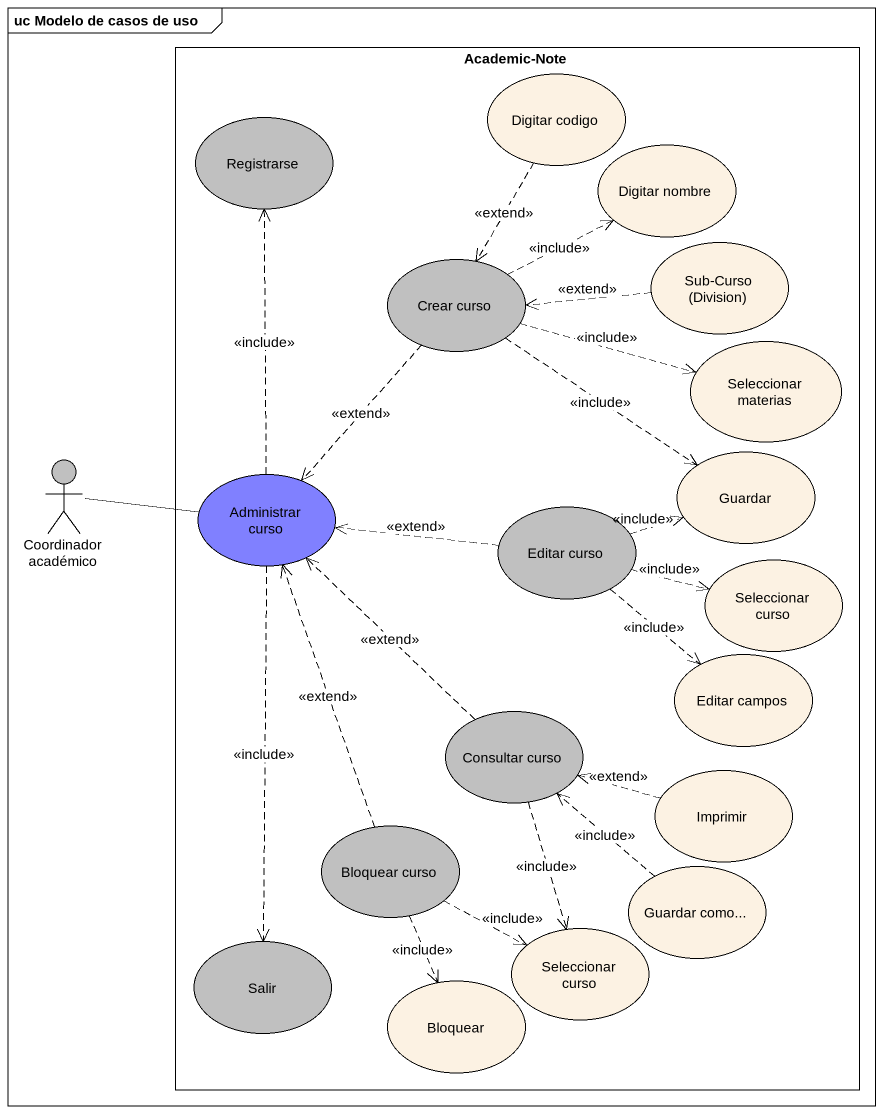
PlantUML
@startuml
mainframe uc Modelo de casos de uso
rectangle "Academic-Note" as Academic_Note {
  usecase "Digitar codigo" as Digitar_codigo
  usecase Registrarse #C0C0C0
  usecase "Digitar nombre" as Digitar_nombre
  usecase "Sub-Curso (Division)" as Sub_Curso_Division
  usecase "Crear curso" as Crear_curso #C0C0C0
  usecase "Seleccionar materias" as Seleccionar_materias
  usecase "Administrar curso" as Administrar_curso #8080FF
  usecase Guardar
  usecase "Editar curso" as Editar_curso #C0C0C0
  usecase "Seleccionar curso" as Seleccionar_curso
  usecase "Editar campos" as Editar_campos
  usecase "Consultar curso" as Consultar_curso #C0C0C0
  usecase Imprimir
  usecase "Bloquear curso" as Bloquear_curso #C0C0C0
  usecase "Guardar como..." as Guardar_como
  usecase Salir #C0C0C0
  usecase "Seleccionar curso" as Seleccionar_curso_2
  usecase Bloquear
}
actor "Coordinador académico" as Coordinador_académico #C0C0C0
Digitar_codigo ..> Crear_curso : <<extend>>
Sub_Curso_Division .left.> Crear_curso : <<extend>>
Crear_curso .right.> Digitar_nombre : <<include>>
Crear_curso .right.> Seleccionar_materias : <<include>>
Crear_curso ..> Administrar_curso : <<extend>>
Crear_curso ..> Guardar : <<include>>
Coordinador_académico -right- Administrar_curso
Administrar_curso .up.> Registrarse : <<include>>
Administrar_curso ..> Salir : <<include>>
Editar_curso .left.> Administrar_curso : <<extend>>
Editar_curso .right.> Guardar : <<include>>
Editar_curso .right.> Seleccionar_curso : <<include>>
Editar_curso ..> Editar_campos : <<include>>
Consultar_curso .up.> Administrar_curso : <<extend>>
Consultar_curso ..> Seleccionar_curso_2 : <<include>>
Imprimir .left.> Consultar_curso : <<extend>>
Bloquear_curso .up.> Administrar_curso : <<extend>>
Bloquear_curso .right.> Seleccionar_curso_2 : <<include>>
Bloquear_curso ..> Bloquear : <<include>>
Guardar_como .up.> Consultar_curso : <<include>>
@enduml
